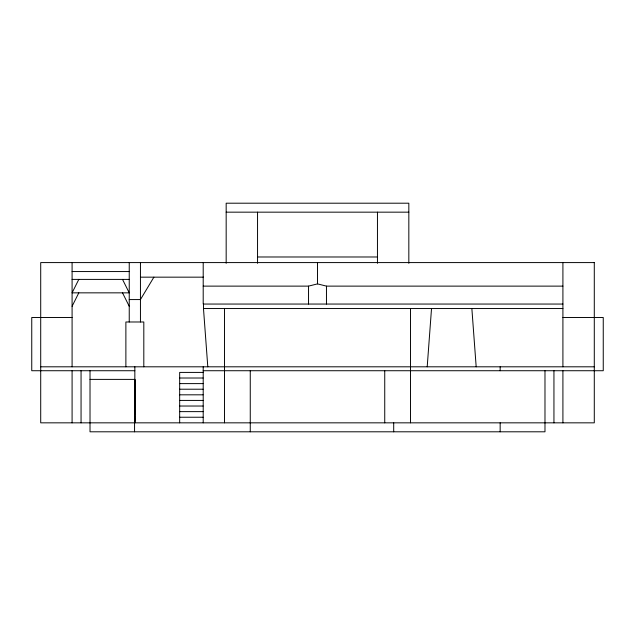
<?xml version="1.0" encoding="UTF-8"?>
<svg xmlns="http://www.w3.org/2000/svg" width="635" height="635" viewBox="0 0 635 635"><rect width="100%" height="100%" fill="white"/><g stroke="black" fill="none" stroke-linecap="round" stroke-linejoin="round"><path stroke-width="0.95" d="M427.204 366.808L431.522 308.539M134.842 381.532L134.842 379.666M134.842 383.77L134.842 381.897M134.842 386.001L134.842 384.127M134.842 388.231L134.842 386.366M134.842 390.462L134.842 388.596M134.842 392.7L134.842 390.827M134.842 394.93L134.842 393.057M134.842 397.161L134.842 395.295M134.842 399.391L134.842 397.526M134.842 401.63L134.842 399.756M134.842 403.86L134.842 401.987M134.842 406.09L134.842 404.225M134.842 408.329L134.842 406.456M134.842 410.559L134.842 408.686M134.842 412.79L134.842 410.924M134.842 415.02L134.842 413.155M134.842 417.258L134.842 415.385M134.842 419.489L134.842 417.616M134.842 421.719L134.842 419.854M134.842 381.341L135.128 380.548M134.842 383.572L135.128 382.786M134.842 385.802L135.128 385.016M134.842 388.033L135.128 387.247M134.842 390.271L135.128 389.477M134.842 392.501L135.128 391.716M134.842 394.732L135.128 393.946M134.842 396.97L135.128 396.176M134.842 399.201L135.128 398.415M134.842 401.431L135.128 400.645M134.842 403.662L135.128 402.876M134.842 405.9L135.128 405.106M134.842 408.13L135.128 407.345M134.842 410.361L135.128 409.575M134.842 412.599L135.128 411.805M134.842 414.83L135.128 414.044M134.842 417.06L134.842 415.584M134.842 419.291L135.128 418.505M134.842 421.529L134.842 420.045M78.811 279.4L72.088 292.846L129.238 292.846L122.515 279.4M72.088 306.292L78.811 292.846M153.892 277.162L140.446 299.569L129.238 299.569M203.2 286.123L308.539 286.123L317.5 283.885L326.461 286.123L562.912 286.123M226.171 212.161L408.829 212.161M257.548 256.984L377.452 256.984M72.088 271.558L129.238 271.558M140.446 277.162L203.51 277.162M72.088 279.4L129.238 279.4M562.912 304.054L203.2 304.054L203.2 262.588M203.478 304.054L203.478 308.539L562.912 308.539M72.088 317.5L31.75 317.5L31.75 370.729L134.842 370.729M562.912 317.5L603.25 317.5L603.25 370.729L203.2 370.729M40.711 366.808L594.289 366.808M203.057 372.412L179.665 372.412L179.665 422.839M179.665 378.015L203.057 378.015M90.019 379.389L134.842 379.389M179.665 383.611L203.057 383.611M179.665 389.215L203.057 389.215M179.665 394.819L203.057 394.819M179.665 400.423L203.057 400.423M179.665 406.027L203.057 406.027M179.665 411.631L203.057 411.631M179.665 417.235L203.057 417.235M122.515 292.846L129.238 306.292M134.842 379.857L135.128 380.651M134.842 382.095L135.128 382.881M134.842 384.326L135.128 385.112M134.842 386.556L135.128 387.342M134.842 388.787L135.128 389.58M134.842 391.025L135.128 391.811M134.842 393.255L135.128 394.041M134.842 395.486L135.128 396.28M134.842 397.724L135.128 398.51M134.842 399.955L135.128 400.741M134.842 402.185L135.128 402.971M134.842 404.416L135.128 405.209M134.842 406.654L135.128 407.44M134.842 408.884L135.128 409.67M134.842 411.115L135.128 411.909M134.842 413.345L135.128 414.139M134.842 417.814L135.128 418.6M471.861 308.539L476.179 366.808M203.478 308.539L207.796 366.808M562.912 262.588L562.912 366.808M562.912 370.737L562.912 422.839M553.942 370.729L553.942 422.839M544.981 370.729L544.981 431.8L90.019 431.8L90.019 370.729M500.158 366.808L500.158 370.729M500.158 422.839L500.158 431.8M410.512 308.539L410.512 422.839M408.829 263.303L408.829 203.2L226.171 203.2L226.171 263.303M393.7 422.839L393.7 431.8M384.739 370.729L384.739 422.839M377.452 212.161L377.452 263.303M326.461 286.123L326.461 304.054M317.5 262.588L317.5 283.885M308.539 286.123L308.539 304.054M257.548 212.161L257.548 263.303M250.261 370.729L250.261 431.8M224.488 308.539L224.488 422.839M203.2 366.808L203.2 422.839M143.812 366.808L143.812 321.985L125.881 321.985L125.881 366.808M140.446 262.588L140.446 321.985M134.842 366.808L134.842 422.839M134.564 379.389L134.564 431.8M129.238 262.588L129.238 321.985M81.058 370.729L81.058 422.839M72.088 262.588L72.088 366.808M72.088 370.737L72.088 422.839M594.289 262.588L40.711 262.588L40.711 422.839L594.289 422.839L594.289 262.588"/></g></svg>
